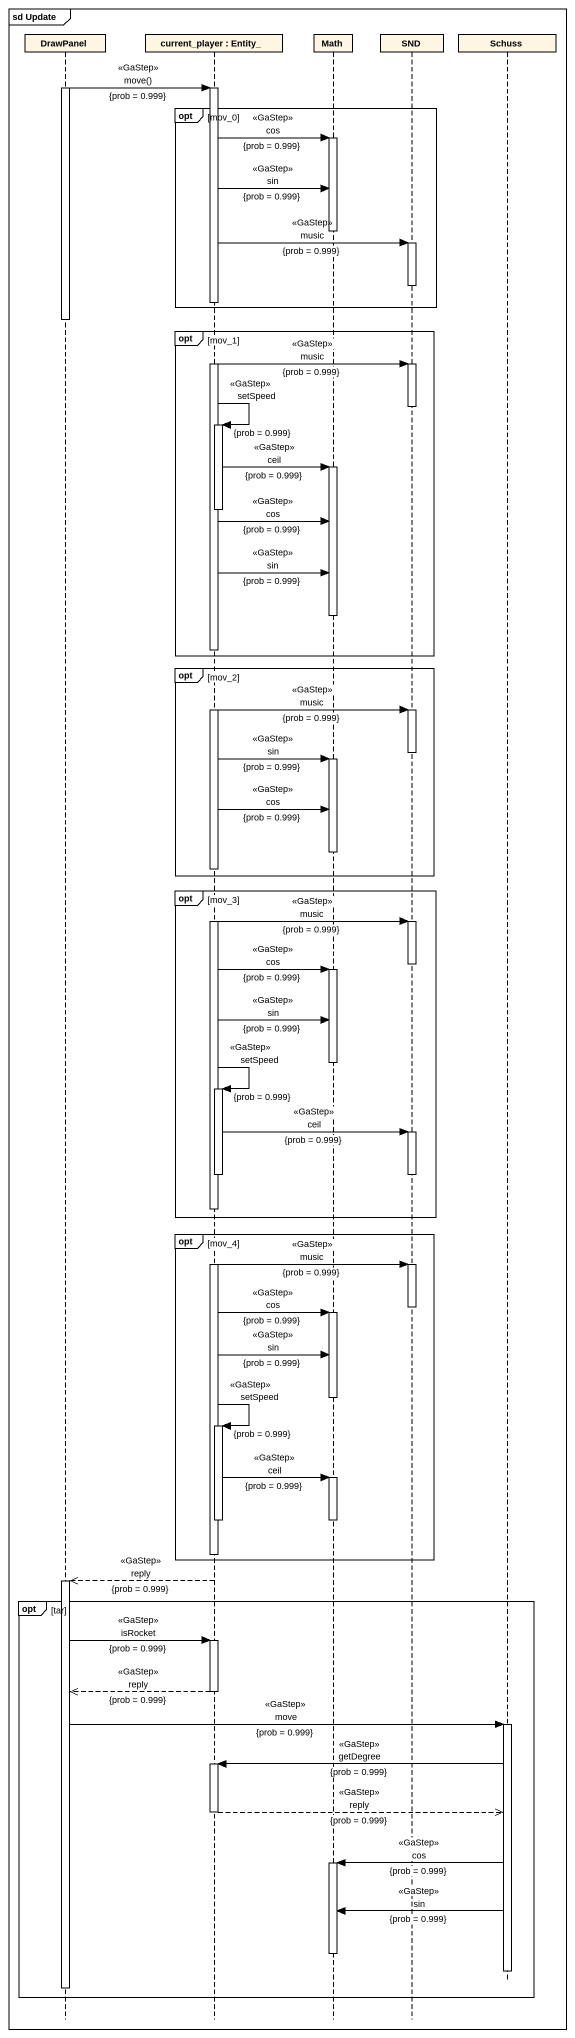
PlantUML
@startuml
mainframe sd Update
hide footbox
participant DrawPanel
participant "current_player : Entity_" as current_player
participant Math
participant SND
participant Schuss

activate DrawPanel
DrawPanel -> current_player : move()\n<<GaStep>>\n{prob = 0.999}
activate current_player
opt mov_0
  current_player -> Math : cos\n<<GaStep>>\n{prob = 0.999}
  activate Math
  current_player -> Math : sin\n<<GaStep>>\n{prob = 0.999}
  deactivate Math
  current_player -> SND : music\n<<GaStep>>\n{prob = 0.999}
  activate SND
  deactivate SND
end
deactivate DrawPanel
opt mov_1
  current_player -> SND : music\n<<GaStep>>\n{prob = 0.999}
  activate SND
  deactivate SND
  current_player -> current_player : setSpeed\n<<GaStep>>\n{prob = 0.999}
  activate current_player
  current_player -> Math : ceil\n<<GaStep>>\n{prob = 0.999}
  activate Math
  deactivate current_player
  current_player -> Math : cos\n<<GaStep>>\n{prob = 0.999}
  current_player -> Math : sin\n<<GaStep>>\n{prob = 0.999}
  deactivate Math
end
opt mov_2
  current_player -> SND : music\n<<GaStep>>\n{prob = 0.999}
  activate SND
  deactivate SND
  current_player -> Math : sin\n<<GaStep>>\n{prob = 0.999}
  activate Math
  current_player -> Math : cos\n<<GaStep>>\n{prob = 0.999}
  deactivate Math
end
opt mov_3
  current_player -> SND : music\n<<GaStep>>\n{prob = 0.999}
  activate SND
  deactivate SND
  current_player -> Math : cos\n<<GaStep>>\n{prob = 0.999}
  activate Math
  current_player -> Math : sin\n<<GaStep>>\n{prob = 0.999}
  deactivate Math
  current_player -> current_player : setSpeed\n<<GaStep>>\n{prob = 0.999}
  activate current_player
  current_player -> SND : ceil\n<<GaStep>>\n{prob = 0.999}
  activate SND
  deactivate current_player
  deactivate SND
end
opt mov_4
  current_player -> SND : music\n<<GaStep>>\n{prob = 0.999}
  activate SND
  deactivate SND
  current_player -> Math : cos\n<<GaStep>>\n{prob = 0.999}
  activate Math
  current_player -> Math : sin\n<<GaStep>>\n{prob = 0.999}
  deactivate Math
  current_player -> current_player : setSpeed\n<<GaStep>>\n{prob = 0.999}
  activate current_player
  current_player -> Math : ceil\n<<GaStep>>\n{prob = 0.999}
  activate Math
  deactivate current_player
  deactivate Math
  deactivate current_player
end
current_player -->> DrawPanel : reply\n<<GaStep>>\n{prob = 0.999}
activate DrawPanel
opt tar
  DrawPanel -> current_player : isRocket\n<<GaStep>>\n{prob = 0.999}
  activate current_player
  current_player -->> DrawPanel : reply\n<<GaStep>>\n{prob = 0.999}
  deactivate current_player
  DrawPanel -> Schuss : move\n<<GaStep>>\n{prob = 0.999}
  activate Schuss
  Schuss -> current_player : getDegree\n<<GaStep>>\n{prob = 0.999}
  activate current_player
  current_player -->> Schuss : reply\n<<GaStep>>\n{prob = 0.999}
  deactivate current_player
  Schuss -> Math : cos\n<<GaStep>>\n{prob = 0.999}
  activate Math
  Schuss -> Math : sin\n<<GaStep>>\n{prob = 0.999}
  deactivate Math
  deactivate Schuss
  deactivate DrawPanel
end
@enduml
